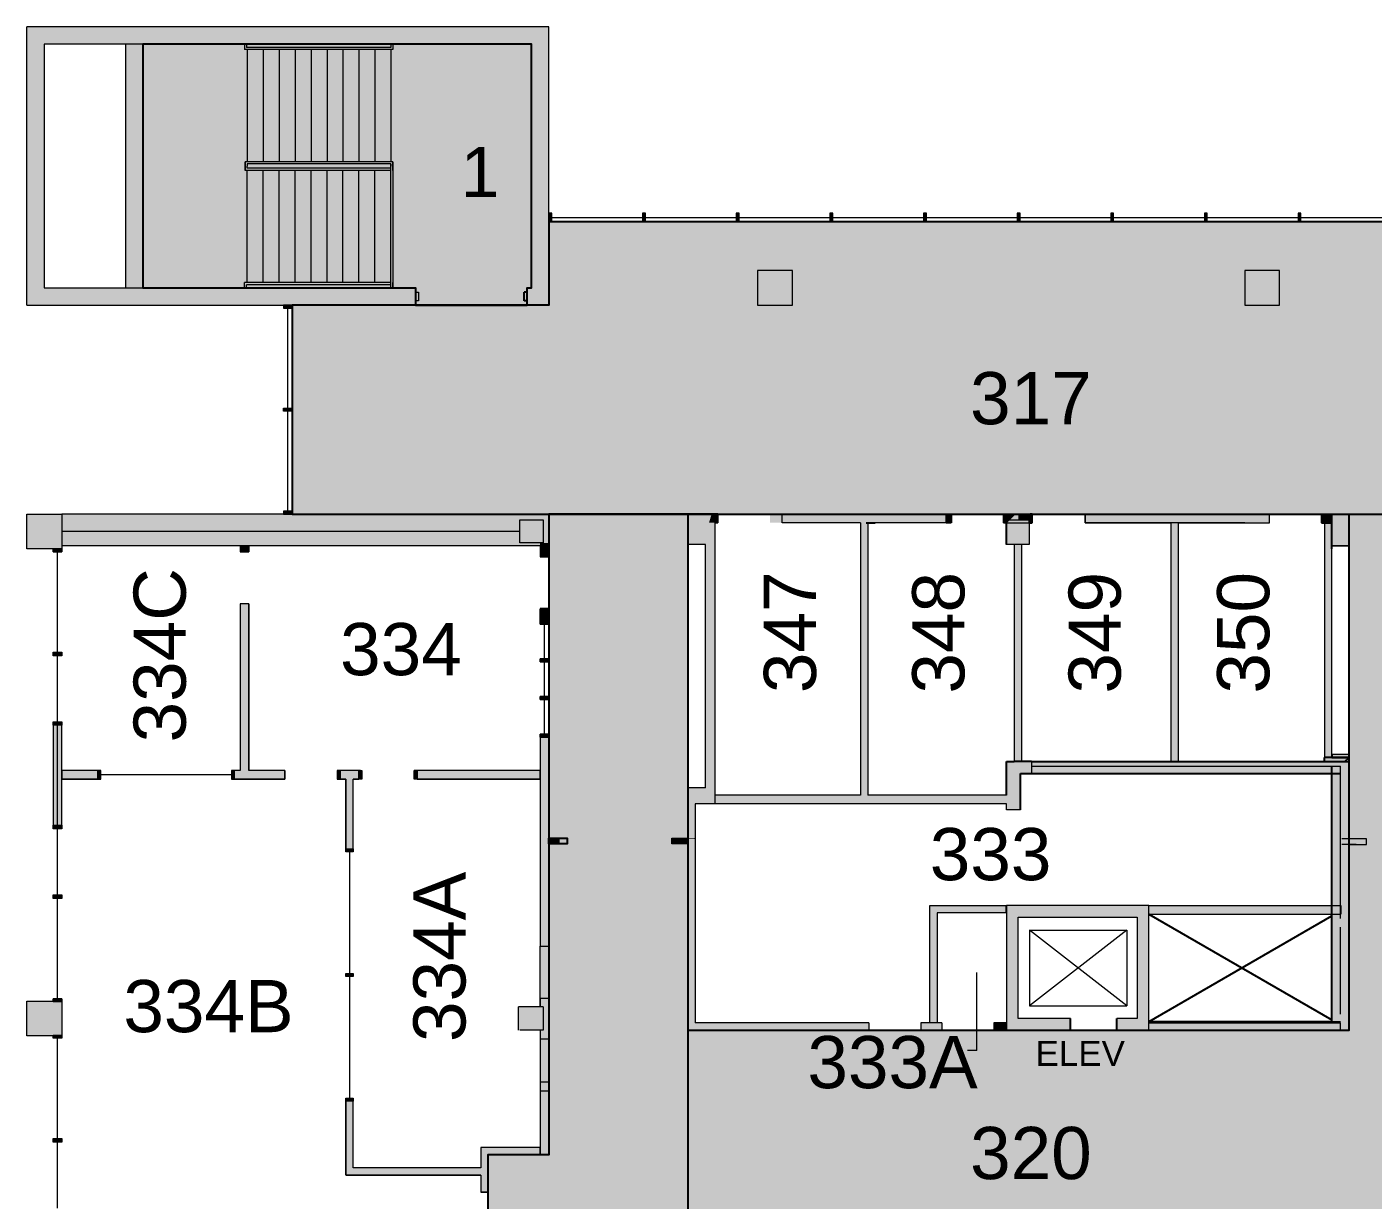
# Model space of a CAD drawing. Extents: x 2 to 4630, y -56 to 2885.
# Drawn here: x 2 to 930, y 2075 to 2885 of the extents above; entities that cross this region are included whole.
import ezdxf

# ---------------------------------------------------------------- set-up
doc = ezdxf.new("R2010")
doc.units = 0
doc.header["$LTSCALE"] = 0.004
doc.header["$MEASUREMENT"] = 0
doc.layers.get('0').update_dxf_attribs({"linetype": 'CONTINUOUS'})
doc.layers.add('CORRIDOR HATCH', color=253, linetype='CONTINUOUS')
doc.layers.add('SOLID', color=7, linetype='CONTINUOUS')
for name, color, linetype, lineweight in [('STAIR', 251, 'CONTINUOUS', 9), ('TEXT', 7, 'CONTINUOUS', 0), ('WALL', 7, 'CONTINUOUS', 0)]:
    doc.layers.add(name, color=color, linetype=linetype, lineweight=lineweight)
doc.styles.add('style1', font='arial.ttf')

# ---------------------------------------------------------------- blocks, each defined once
blk = doc.blocks.new('AZMND')
for p, q in [((0, 0.5), (0, -0.5)), ((1, 0.5), (0, 0.5)), ((1, -0.5), (1, 0.5)), ((0, -0.5), (1, -0.5))]:
    blk.add_line(p, q)

msp = doc.modelspace()

# ---------------------------------------------------------------- hatches: boundary and pattern name
at = {"layer": 'CORRIDOR HATCH'}
h = msp.add_hatch(color=256, dxfattribs=at)
h.dxf.hatch_style = 1
h.paths.add_polyline_path([(3115.78, 700.5), (3115.78, 688.5), (3109.78, 688.5), (3109.78, 520.5), (3373.78, 520.5), (3373.78, 688.5), (3187.78, 688.5), (3187.78, 700.5)])
h.paths.add_polyline_path([(1087.78, 688.5), (1087.78, 520.5), (1357.78, 520.5), (1357.78, 688.5), (1351.78, 688.5), (1351.78, 700.5), (1279.78, 700.5), (1279.78, 688.5)])
h.paths.add_polyline_path([(2029.78, 2872.5), (2029.78, 2704.5), (2221.78, 2704.5), (2221.78, 2692.5), (2293.78, 2692.5), (2293.78, 2704.5), (2307.53, 2704.5), (2307.53, 2872.5)])
h.paths.add_polyline_path([(4459.02, 2532.88), (4459.02, 2527.68), (4451.78, 2527.68), (4451.78, 2479.42), (4459.02, 2479.42), (4459.02, 2289.85), (4614.69, 2289.85), (4614.69, 2532.88)])
h.paths.add_polyline_path([(4347.75, 2543.39), (4347.75, 2529.61), (4338.86, 2529.61), (4338.86, 2525.33), (4338.86, 2207.39), (4347.75, 2207.39), (4347.75, 2193.61), (4338.86, 2193.61), (4338.86, 1973.16), (4307.37, 1973.16), (4307.37, 1797.13), (4338.86, 1797.13), (4338.86, 1535.39), (4347.75, 1535.39), (4347.75, 1521.61), (4338.86, 1521.61), (4338.86, 1439.2), (4299.49, 1439.2), (4299.49, 1392.9), (4338.86, 1392.9), (4338.86, 1388.02), (4299.49, 1388.02), (4299.49, 1307.31), (4338.86, 1307.31), (4338.86, 1199.39), (4347.75, 1199.39), (4347.75, 1185.61), (4338.86, 1185.61), (4338.86, 863.39), (4347.75, 863.39), (4347.75, 849.61), (4442.88, 849.61), (4442.88, 863.39), (4535.08, 863.39), (4535.08, 965.76), (4451.78, 965.76), (4451.78, 1185.61), (4442.88, 1185.61), (4442.88, 1199.39), (4451.78, 1199.39), (4451.78, 1521.61), (4442.88, 1521.61), (4442.88, 1535.39), (4451.78, 1535.39), (4497.96, 1535.39), (4497.96, 1540.67), (4501.89, 1540.67), (4501.89, 1852.34), (4497.96, 1852.34), (4497.96, 1857.61), (4442.88, 1857.61), (4442.88, 1871.39), (4451.78, 1871.39), (4451.78, 2193.61), (4442.88, 2193.61), (4442.88, 2207.39), (4451.78, 2207.39), (4451.78, 2529.61), (4442.88, 2529.61), (4442.88, 2543.39)])
h.paths.add_polyline_path([(3385.78, 701.63), (3669, 701.63), (3669, 702.82), (3682.78, 702.82), (3682.78, 681.16), (3683.56, 683), (3692.06, 682.99), (3765.05, 682.99), (3765.05, 695.76), (3793.98, 695.76), (3793.98, 633.28), (3808.48, 627.79), (3854.06, 613.61), (3899.44, 602.45), (3946.4, 593.86), (3969.6, 591.05), (3993.28, 588.19), (4004.79, 587.5), (4004.79, 594.78), (4012.21, 594.78), (4012.21, 587.05), (4039.92, 585.38), (4087.67, 585.38), (4111.02, 586.79), (4134.81, 588.24), (4181.2, 593.86), (4228.16, 602.45), (4273.54, 613.62), (4296.29, 620.68), (4318.64, 627.63), (4333.61, 633.28), (4333.61, 695.76), (4362.55, 695.76), (4362.55, 683), (4501.89, 683), (4501.89, 844.34), (4498.07, 844.34), (4498.07, 849.61), (4442.88, 849.61), (4347.75, 849.61), (4154.14, 849.61), (4154.14, 883.87), (4093.13, 883.87), (4093.13, 849.61), (3744.14, 849.61), (3744.14, 885.05), (3682.78, 885.05), (3682.78, 864.3), (3682.78, 842.19), (3669, 842.19), (3669, 842.98), (3385.78, 842.98)])
h.paths.add_polyline_path([(3385.78, 2691.38), (3669, 2691.38), (3669, 2690.19), (3682.78, 2690.19), (3682.78, 2711.84), (3683.56, 2710.01), (3692.06, 2710.02), (3765.05, 2710.01), (3765.05, 2697.25), (3793.98, 2697.25), (3793.98, 2759.73), (3808.48, 2765.21), (3854.06, 2779.39), (3899.44, 2790.56), (3946.4, 2799.15), (3969.6, 2801.96), (3993.28, 2804.81), (4004.98, 2805.52), (4004.98, 2798.54), (4011.83, 2798.54), (4011.83, 2805.93), (4039.92, 2807.63), (4087.67, 2807.63), (4111.11, 2806.22), (4134.81, 2804.77), (4181.2, 2799.15), (4228.16, 2790.56), (4273.54, 2779.39), (4296.2, 2772.36), (4318.64, 2765.38), (4333.61, 2759.73), (4333.61, 2697.25), (4362.55, 2697.25), (4362.55, 2710.01), (4501.89, 2710.01), (4501.89, 2549.08), (4501.89, 2548.67), (4498.07, 2548.67), (4498.07, 2543.39), (4442.88, 2543.39), (4347.75, 2543.39), (3872.29, 2543.39), (3872.29, 2504.02), (3769.93, 2504.02), (3769.93, 2543.39), (3765.05, 2543.39), (3765.05, 2504.02), (3682.78, 2504.02), (3682.78, 2550.82), (3669, 2550.82), (3669, 2550.03), (3385.78, 2550.03)])
h.paths.add_polyline_path([(2929.78, 2548.5), (2929.78, 1937.5), (2905.78, 1937.5), (2905.78, 1872.5), (2929.78, 1872.5), (2929.78, 1601.5), (2905.78, 1601.5), (2905.78, 1536.5), (2929.78, 1536.5), (2929.78, 1265.5), (2905.78, 1265.5), (2905.78, 1200.5), (2929.78, 1200.5), (2929.78, 844.5), (3025.78, 844.5), (3025.78, 862.5), (3041.78, 862.5), (3041.78, 904.5), (3025.78, 904.5), (3025.78, 1479.5), (3043.78, 1479.5), (3043.78, 1519.5), (3025.78, 1519.5), (3025.78, 1819.5), (3037.78, 1819.5), (3037.78, 1861.5), (3025.78, 1861.5), (3025.78, 2155.5), (3037.78, 2155.5), (3037.78, 2197.5), (3025.78, 2197.5), (3025.78, 2482.5), (3037.78, 2482.5), (3037.78, 2524.5), (3025.78, 2524.5), (3025.78, 2548.5)])
h.paths.add_polyline_path([(2367.78, 2548.5), (2367.78, 1800.5), (2349.78, 1800.5), (2349.78, 1758.5), (2367.78, 1758.5), (2367.78, 844.5), (2473.78, 844.5), (2473.78, 2548.5)])
h.paths.add_polyline_path([(1009.78, 2548.5), (1009.78, 844.5), (913.78, 844.5), (913.78, 2037.93), (911.35, 2037.93), (897.21, 2054.18), (750.53, 2054.18), (457.78, 2054.18), (457.78, 2192.53), (913.78, 2192.5), (913.78, 2548.5)])
h.paths.add_polyline_path([(361.78, 2548.5), (361.78, 2106.5), (319.78, 2106.5), (319.78, 2040.5), (361.78, 2040.5), (361.78, 1520.53), (342.28, 1520.53), (342.28, 1479.75), (361.78, 1479.75), (361.78, 908.5), (341.78, 908.5), (341.78, 868.5), (361.78, 868.5), (361.78, 844.5), (457.78, 844.5), (457.78, 1064), (457.78, 1233), (457.78, 2054.18), (457.78, 2192.53), (457.78, 2548.5)])
h.paths.add_polyline_path([(184.78, 844.49), (184.78, 700.49), (255.03, 700.5), (361.78, 700.5), (361.78, 634.5), (505.78, 634.5), (505.78, 700.5), (865.78, 700.5), (865.78, 644.5), (1009.78, 644.5), (1009.78, 700.5), (2377.78, 700.5), (2377.78, 634.5), (2521.78, 634.5), (2521.78, 700.5), (2881.78, 700.5), (2881.78, 634.5), (3025.78, 634.5), (3025.78, 700.5), (3385.78, 700.5), (3385.78, 844.5), (3025.78, 844.5), (2929.78, 844.5), (2473.78, 844.5), (2367.78, 844.5), (1009.78, 844.47), (913.78, 844.5), (457.78, 844.5), (361.78, 844.5)])
h.paths.add_polyline_path([(81.78, 2872.5), (81.78, 2704.5), (269.78, 2704.5), (269.78, 2692.5), (346.78, 2692.5), (346.78, 2704.5), (349.78, 2704.5), (349.78, 2872.5)])
h.paths.add_polyline_path([(184.78, 2692.5), (184.78, 2548.5), (361.78, 2548.5), (457.78, 2548.5), (913.78, 2548.5), (1009.78, 2548.5), (1622.56, 2548.5), (1622.56, 2529.5), (1684.78, 2529.5), (1684.78, 2548.5), (1702.81, 2548.5), (1702.81, 2524.5), (1736.78, 2524.5), (1736.78, 2548.5), (2367.78, 2548.5), (2473.78, 2548.5), (2929.78, 2548.5), (3025.78, 2548.5), (3361.78, 2548.5), (3385.78, 2548.5), (3385.78, 2692.5), (3025.78, 2692.5), (3025.78, 2750), (2881.78, 2750), (2881.78, 2692.5), (2521.78, 2692.5), (2521.78, 2750), (2377.78, 2750), (2377.78, 2692.5), (2017.78, 2692.5), (2017.78, 2750), (1885.78, 2750), (1885.78, 2692.5), (1510.53, 2692.5), (1510.53, 2745.25), (1366.53, 2745.25), (1366.53, 2692.5), (1110.53, 2692.5), (1110.53, 2704.5), (1062.53, 2704.5), (1062.53, 2692.5), (1009.78, 2692.5), (1009.78, 2750), (361.78, 2750), (361.78, 2692.5), (346.78, 2692.5), (269.78, 2692.5)])
at = {"layer": 'SOLID'}
for points in [[(81.78, 2872.5), (69.78, 2872.5), (69.78, 2704.5), (81.78, 2704.5)], [(476.28, 2542.5), (478.28, 2542.5), (478.28, 2548.5), (457.78, 2548.5), (457.78, 2527.5), (469.78, 2527.5), (469.78, 2359.5), (457.78, 2359.5), (457.78, 2325), (462.78, 2325), (462.78, 2348.5), (476.28, 2348.5), (476.28, 2354.5)], [(639.28, 2548.5), (635.86, 2548.5), (635.86, 2542.5), (639.28, 2542.5)], [(695.2, 2548.5), (693.78, 2548.5), (685.56, 2548.5), (685.56, 2544.53), (693.2, 2544.5), (693.2, 2542.5), (695.2, 2542.5)], [(913.78, 2548.5), (901.78, 2548.5), (901.78, 2526.5), (913.78, 2526.5)], [(355.78, 2526.5), (355.78, 2528.53), (341.86, 2528.53), (341.86, 2536.5), (335.86, 2536.5), (25.78, 2536.5), (25.78, 2526.5)], [(581.78, 2542.5), (580.78, 2542.5), (576.78, 2542.5), (576.78, 2354.5), (476.28, 2354.5), (476.28, 2348.5), (677.56, 2348.5), (677.56, 2344.5), (687.06, 2344.5), (687.06, 2369.5), (694.78, 2369.5), (694.78, 2377.73), (682.78, 2377.73), (677.56, 2377.73), (677.56, 2354.5), (581.78, 2354.5)], [(148.78, 2526.5), (148.78, 2522.5), (154.78, 2522.5), (154.78, 2526.5)], [(148.78, 2486.5), (148.78, 2371.5), (144.78, 2371.5), (144.78, 2365.5), (179.78, 2365.5), (179.78, 2371.5), (154.78, 2371.5), (154.78, 2486.5)], [(355.78, 2483), (355.78, 2474.53), (361.78, 2474.53), (361.78, 2483)], [(355.78, 2474.53), (361.78, 2474.53), (361.78, 2472.53), (355.78, 2472.53)], [(355.78, 2448.53), (361.78, 2448.53), (361.78, 2446.53), (355.78, 2446.53)], [(355.78, 2422.53), (361.78, 2422.53), (361.78, 2420.53), (355.78, 2420.53)], [(19.78, 2402.75), (19.78, 2333.75), (25.78, 2333.75), (25.78, 2402.75)], [(355.78, 2396.53), (361.78, 2396.53), (361.78, 2394.53), (355.78, 2394.53)], [(896.65, 2380.5), (896.65, 2377.73), (910.75, 2377.73), (913.78, 2380.5)], [(913.78, 2382.5), (901.78, 2382.5), (901.78, 2380.5), (913.78, 2380.5)], [(25.78, 2371.5), (25.78, 2365.5), (50.78, 2365.5), (50.78, 2371.5)], [(50.78, 2371.5), (50.78, 2365.5), (52.78, 2365.5), (52.78, 2371.5)], [(142.78, 2371.5), (142.78, 2365.5), (144.78, 2365.5), (144.78, 2371.5)], [(215.78, 2371.5), (215.78, 2365.5), (217.78, 2365.5), (217.78, 2371.5)], [(217.78, 2365.5), (221.78, 2365.5), (221.78, 2317.5), (226.78, 2317.5), (226.78, 2365.5), (230.78, 2365.5), (230.78, 2371.5), (217.78, 2371.5)], [(232.78, 2371.5), (232.78, 2365.5), (230.78, 2365.5), (230.78, 2371.5)], [(271, 2371.5), (271, 2365.5), (269, 2365.5), (269, 2371.5)], [(271, 2371.5), (271, 2365.5), (355.78, 2365.5), (355.78, 2371.5)], [(368.61, 2325), (361.78, 2325), (361.78, 2321), (368.61, 2321)], [(361.78, 2325), (373.78, 2325), (374.53, 2325), (374.53, 2321), (361.78, 2321)], [(457.78, 2321), (446.53, 2321), (446.53, 2325), (457.78, 2325)], [(457.78, 2325), (452.28, 2325), (452.28, 2321), (457.78, 2321)], [(462.78, 2325), (457.78, 2325), (457.78, 2324.5), (462.78, 2324.5)], [(462.78, 2320.53), (462.78, 2324.5), (457.78, 2324.5), (457.78, 2192.53), (527.96, 2192.53), (582.47, 2192.53), (582.47, 2197.53), (527.96, 2197.53), (462.78, 2197.53)], [(221.78, 2317.5), (226.78, 2317.5), (226.78, 2315.5), (221.78, 2315.5)], [(677.56, 2278.5), (624.56, 2278.5), (624.56, 2197.53), (627.78, 2197.53), (629.56, 2197.53), (629.56, 2273.5), (677.56, 2273.5)], [(907.78, 2272.5), (907.78, 2278.5), (775.56, 2278.5), (775.56, 2272.5)], [(361.78, 2250.5), (355.78, 2250.5), (355.78, 2214.5), (361.78, 2214.5)], [(221.75, 2231.5), (226.75, 2231.5), (226.75, 2229.5), (221.75, 2229.5)], [(632.8, 2197.53), (618.47, 2197.53), (618.47, 2192.53), (632.8, 2192.53)], [(677.56, 2197.53), (668.8, 2197.53), (668.8, 2192.53), (677.56, 2192.53)], [(361.78, 2186.53), (355.78, 2186.53), (355.78, 2156.5), (361.78, 2156.5)], [(355.78, 2156.5), (355.78, 2106.5), (361.78, 2106.5), (361.78, 2156.5)], [(221.78, 2145.5), (226.78, 2145.5), (226.78, 2143.5), (221.78, 2143.5)], [(226.78, 2143.5), (221.78, 2143.5), (221.78, 2092.48), (314.78, 2092.48), (314.78, 2080.73), (319.78, 2080.73), (319.78, 2106.5), (355.78, 2106.5), (355.78, 2111.5), (314.78, 2111.5), (314.78, 2097.48), (226.78, 2097.48)]]:
    msp.add_hatch(color=256, dxfattribs=at).paths.add_polyline_path(points)
h = msp.add_hatch(color=256, dxfattribs=at)
h.paths.add_polyline_path([(529.78, 2692.5), (529.78, 2716.5), (505.78, 2716.5), (505.78, 2692.5)])
h.paths.add_polyline_path([(865.78, 2692.5), (865.78, 2716.5), (841.78, 2716.5), (841.78, 2692.5)])
h = msp.add_hatch(color=256, dxfattribs=at)
h.paths.add_polyline_path([(271.78, 2701.46), (269.78, 2701.46), (269.78, 2695.46), (271.78, 2695.46)])
h.paths.add_polyline_path([(346.78, 2701.5), (344.78, 2701.5), (344.78, 2695.5), (346.78, 2695.5)])
h = msp.add_hatch(color=256, dxfattribs=at)
h.paths.add_polyline_path([(925.78, 2324.5), (913.78, 2324.5), (913.78, 2320.5), (925.78, 2320.5)])
h.paths.add_polyline_path([(1009.78, 2324.5), (997.78, 2324.5), (997.78, 2320.5), (1009.78, 2320.5)])
h = msp.add_hatch(color=256, dxfattribs=at)
h.paths.add_polyline_path([(775.56, 2200.5), (753.53, 2200.5), (753.53, 2192.5), (775.56, 2192.5)])
h.paths.add_polyline_path([(775.56, 2278.5), (685.56, 2278.5), (685.56, 2270.5), (767.56, 2270.5), (767.56, 2200.5), (775.56, 2200.5)])
h.paths.add_polyline_path([(721.53, 2200.5), (685.56, 2200.5), (685.56, 2192.5), (721.53, 2192.5)])
h.paths.add_polyline_path([(685.56, 2200.5), (677.56, 2200.5), (677.56, 2192.5), (685.56, 2192.5)])
h.paths.add_polyline_path([(685.56, 2270.5), (685.56, 2278.5), (677.56, 2278.5), (677.56, 2200.5), (685.56, 2200.5)])

# ---------------------------------------------------------------- linework, layer by layer
at = {"layer": 'CORRIDOR HATCH'}
for points in [[(81.78, 2872.5), (81.78, 2704.5), (269.78, 2704.5), (269.78, 2692.5), (346.78, 2692.5), (346.78, 2704.5), (349.78, 2704.5), (349.78, 2872.5)], [(361.78, 2548.5), (361.78, 2106.5), (319.78, 2106.5), (319.78, 2040.5), (361.78, 2040.5), (361.78, 1520.53), (342.28, 1520.53), (342.28, 1479.75), (361.78, 1479.75), (361.78, 908.5), (341.78, 908.5), (341.78, 868.5), (361.78, 868.5), (361.78, 844.5), (457.78, 844.5), (457.78, 1064), (457.78, 1233), (457.78, 2054.18), (457.78, 2192.53), (457.78, 2548.5)], [(1009.78, 2548.5), (1009.78, 844.5), (913.78, 844.5), (913.78, 2037.93), (911.35, 2037.93), (897.21, 2054.18), (750.53, 2054.18), (457.78, 2054.18), (457.78, 2192.53), (913.78, 2192.5), (913.78, 2548.5)]]:
    msp.add_lwpolyline(points, close=True, dxfattribs=at)
msp.add_lwpolyline([(1009.78, 2750), (361.78, 2750), (361.78, 2692.5), (346.78, 2692.5), (269.78, 2692.5), (184.78, 2692.5), (184.78, 2548.5), (361.78, 2548.5), (457.78, 2548.5), (913.78, 2548.5), (1009.78, 2548.5)], dxfattribs=at)
at = {"layer": 'SOLID'}
for p, q in [((344.78, 2695.5), (344.78, 2701.5)), ((346.78, 2701.5), (344.78, 2701.5)), ((346.78, 2695.5), (344.78, 2695.5)), ((478.28, 2548.5), (457.78, 2548.5)), ((478.28, 2542.5), (478.28, 2548.5)), ((514.28, 2548.5), (639.28, 2548.5)), ((639.28, 2548.5), (639.28, 2542.5)), ((695.2, 2548.5), (693.78, 2548.5)), ((695.2, 2542.5), (695.2, 2548.5)), ((901.78, 2524.5), (901.78, 2548.5)), ((580.78, 2542.5), (586.78, 2542.5)), ((639.28, 2542.5), (635.86, 2542.5)), ((677.28, 2542.5), (677.28, 2527.53)), ((693.2, 2542.5), (695.2, 2542.5)), ((894.78, 2542.5), (901.78, 2542.5)), ((677.56, 2354.5), (677.56, 2377.73)), ((677.56, 2377.73), (682.78, 2377.73)), ((694.78, 2377.73), (682.78, 2377.73)), ((694.78, 2377.73), (913.78, 2377.73)), ((895.78, 2377.73), (910.75, 2377.73)), ((896.65, 2380.5), (896.65, 2377.73)), ((913.78, 2380.5), (896.65, 2380.5)), ((901.78, 2382.5), (901.78, 2380.5)), ((901.78, 2380.5), (913.78, 2380.5)), ((910.75, 2377.73), (913.78, 2380.5)), ((913.78, 2380.5), (913.78, 2382.5)), ((687.06, 2344.5), (687.06, 2369.5)), ((687.06, 2369.5), (696.78, 2369.5)), ((696.56, 2369.5), (907.78, 2369.5)), ((901.78, 2198.5), (901.78, 2374.5)), ((677.56, 2273.5), (677.56, 2278.5)), ((907.78, 2278.5), (907.78, 2272.5)), ((775.56, 2272.5), (901.78, 2199.63)), ((775.78, 2198.5), (901.78, 2271.25)), ((677.56, 2192.5), (677.56, 2197.53)), ((721.53, 2192.5), (721.53, 2200.5)), ((753.53, 2192.5), (753.53, 2200.5))]:
    msp.add_line(p, q, dxfattribs=at)
for points in [[(355.78, 2483), (355.78, 2474.53), (361.78, 2474.53), (361.78, 2483), (355.78, 2483)], [(361.78, 2325), (373.78, 2325), (374.53, 2325), (374.53, 2321), (361.78, 2321), (361.78, 2325)]]:
    msp.add_lwpolyline(points, dxfattribs=at)
for points in [[(349.78, 2872.5), (361.78, 2884.5), (13.78, 2872.5), (1.78, 2884.5)], [(13.78, 2872.5), (1.78, 2884.5), (13.78, 2704.5), (1.78, 2692.5)], [(349.78, 2704.5), (361.78, 2692.5), (349.78, 2872.5), (361.78, 2884.5)], [(361.78, 2750), (361.78, 2756), (363.78, 2750), (363.78, 2756)], [(426.38, 2750), (426.38, 2756), (428.38, 2750), (428.38, 2756)], [(490.98, 2750), (490.98, 2756), (492.98, 2750), (492.98, 2756)], [(555.58, 2750), (555.58, 2756), (557.58, 2750), (557.58, 2756)], [(620.18, 2750), (620.18, 2756), (622.18, 2750), (622.18, 2756)], [(684.78, 2750), (684.78, 2756), (686.78, 2750), (686.78, 2756)], [(749.38, 2750), (749.38, 2756), (751.38, 2750), (751.38, 2756)], [(813.98, 2750), (813.98, 2756), (815.98, 2750), (815.98, 2756)], [(878.58, 2750), (878.58, 2756), (880.58, 2750), (880.58, 2756)], [(13.78, 2704.5), (1.78, 2692.5), (269.78, 2704.5), (269.78, 2692.5)], [(346.78, 2704.5), (346.78, 2692.5), (349.78, 2704.5), (361.78, 2692.5)], [(178.78, 2690.5), (178.78, 2692.5), (184.78, 2690.5), (184.78, 2692.5)], [(178.78, 2619.5), (178.78, 2621.5), (184.78, 2619.5), (184.78, 2621.5)], [(1.78, 2548.5), (25.78, 2548.5), (1.78, 2524.5), (25.78, 2524.5)], [(25.78, 2548.5), (25.78, 2536.5), (335.85, 2548.5), (335.86, 2536.5)], [(178.78, 2550.5), (184.78, 2550.5), (178.78, 2548.5), (184.78, 2548.5)], [(335.86, 2548.5), (341.86, 2548.5), (335.86, 2536.5), (341.86, 2536.5)], [(341.86, 2528.53), (341.86, 2548.5), (361.78, 2528.53), (361.78, 2548.5)], [(478.28, 2548.5), (474.08, 2548.5), (478.28, 2542.5), (472.28, 2542.5)], [(514.28, 2548.5), (635.86, 2548.5), (514.28, 2542.5), (635.86, 2542.5)], [(675.28, 2548.5), (675.28, 2542.5), (683.86, 2548.5), (677.86, 2542.5)], [(677.28, 2548.5), (693.2, 2548.5), (677.28, 2527.53), (693.2, 2527.53)], [(731.78, 2548.5), (731.78, 2542.5), (858.78, 2548.5), (858.78, 2542.5)], [(894.78, 2548.5), (894.78, 2542.5), (901.78, 2548.5), (895.78, 2542.5)], [(895.78, 2542.5), (901.78, 2542.5), (895.78, 2542.5), (901.78, 2548.5)], [(790.78, 2542.5), (795.78, 2542.5), (790.78, 2377.73), (795.78, 2377.73)], [(896.65, 2377.73), (901.78, 2377.73), (896.78, 2542.5), (901.78, 2542.5)], [(355.78, 2519), (361.78, 2519), (355.78, 2528.5), (361.78, 2528.53)], [(682.78, 2377.73), (687.78, 2377.73), (682.78, 2528.53), (687.78, 2528.53)], [(19.78, 2524.5), (25.78, 2524.5), (19.78, 2522.5), (25.78, 2522.5)], [(19.78, 2453.25), (25.78, 2453.25), (19.78, 2450.75), (25.78, 2450.75)], [(19.78, 2405.25), (25.78, 2405.25), (19.78, 2402.75), (25.78, 2402.75)], [(355.78, 2250.5), (361.78, 2250.5), (355.78, 2394.53), (361.78, 2394.53)], [(907.78, 2369.5), (913.78, 2377.73), (694.78, 2369.5), (694.78, 2377.73)], [(901.78, 2192.5), (913.78, 2192.5), (901.78, 2369.5), (913.78, 2380.5)], [(907.78, 2380.5), (913.78, 2380.5), (907.78, 2380.5), (913.78, 2380.5)], [(19.78, 2333.75), (25.78, 2333.75), (19.78, 2331.25), (25.78, 2331.25)], [(19.78, 2285.75), (25.78, 2285.75), (19.78, 2283.25), (25.78, 2283.25)], [(1.78, 2212.5), (25.78, 2212.5), (1.78, 2188.5), (25.78, 2188.5)], [(19.78, 2214), (25.78, 2214), (19.78, 2212.5), (25.78, 2212.5)], [(355.78, 2214.5), (361.78, 2214.5), (355.78, 2186.53), (361.78, 2186.53)], [(340.78, 2208.5), (357.78, 2208.5), (340.78, 2192.53), (357.78, 2192.53)], [(775.56, 2198.5), (775.56, 2192.5), (907.78, 2198.5), (907.78, 2192.5)], [(19.78, 2189), (25.78, 2189), (19.78, 2187), (25.78, 2187)], [(19.78, 2117.75), (25.78, 2117.75), (19.78, 2115.25), (25.78, 2115.25)]]:
    msp.add_solid(points, dxfattribs=at)
at = {"layer": 'STAIR'}
for p, q in [((151.78, 2871.88), (151.78, 2868.88)), ((153.28, 2871.88), (153.28, 2870.38)), ((252.78, 2870.38), (153.28, 2870.38)), ((252.78, 2871.88), (252.78, 2870.38)), ((254.28, 2871.88), (254.28, 2868.88)), ((254.28, 2868.88), (151.78, 2868.88)), ((153.78, 2868.88), (153.78, 2791.5)), ((164.78, 2868.88), (164.78, 2791.5)), ((175.78, 2868.88), (175.78, 2791.5)), ((186.78, 2868.88), (186.78, 2791.5)), ((197.78, 2868.88), (197.78, 2791.5)), ((208.78, 2868.88), (208.78, 2791.5)), ((219.78, 2868.88), (219.78, 2791.5)), ((230.78, 2868.88), (230.78, 2791.5)), ((241.78, 2868.88), (241.78, 2791.5)), ((252.78, 2868.88), (252.78, 2791.5)), ((152.28, 2785.5), (152.28, 2791.5)), ((152.28, 2791.5), (152.28, 2785.5)), ((254.28, 2791.5), (152.28, 2791.5)), ((252.78, 2790), (153.78, 2790)), ((153.78, 2790), (153.78, 2788.5)), ((153.78, 2787), (153.78, 2788.5)), ((252.78, 2787), (153.78, 2787)), ((252.78, 2704.5), (252.78, 2790)), ((252.78, 2790), (252.78, 2788.5)), ((252.78, 2787), (252.78, 2788.5)), ((254.28, 2785.5), (254.28, 2791.5)), ((254.28, 2791.5), (254.28, 2704.5)), ((252.78, 2785.5), (152.28, 2785.5)), ((153.78, 2708.13), (153.78, 2785.5)), ((164.78, 2708.13), (164.78, 2785.5)), ((175.78, 2708.13), (175.78, 2785.5)), ((186.78, 2708.13), (186.78, 2785.5)), ((197.78, 2708.13), (197.78, 2785.5)), ((208.78, 2708.13), (208.78, 2785.5)), ((219.78, 2708.13), (219.78, 2785.5)), ((230.78, 2708.13), (230.78, 2785.5)), ((241.78, 2708.13), (241.78, 2785.5)), ((252.78, 2708.13), (151.78, 2708.13)), ((151.78, 2705.13), (151.78, 2708.13)), ((252.78, 2706.63), (153.28, 2706.63)), ((153.28, 2705.13), (153.28, 2706.63)), ((254.28, 2705.13), (254.28, 2708.13))]:
    msp.add_line(p, q, dxfattribs=at)
at = {"layer": 'TEXT'}
for q in [(656.97, 2232.25), (650.51, 2178.31)]:
    msp.add_line((656.97, 2178.31), q, dxfattribs=at)
at = {"layer": 'WALL'}
for p, q in [((361.78, 2884.5), (1.78, 2884.5)), ((1.78, 2692.5), (1.78, 2884.5)), ((361.78, 2692.5), (361.78, 2884.5)), ((13.78, 2872.5), (13.78, 2704.5)), ((121.78, 2872.5), (13.78, 2872.5)), ((69.78, 2872.5), (69.78, 2704.5)), ((81.78, 2872.5), (81.78, 2704.5)), ((349.78, 2872.5), (121.78, 2872.5)), ((349.78, 2704.5), (349.78, 2872.5)), ((363.78, 2753), (426.38, 2753)), ((428.38, 2753), (490.98, 2753)), ((492.98, 2753), (555.58, 2753)), ((557.58, 2753), (620.18, 2753)), ((622.18, 2753), (684.78, 2753)), ((686.78, 2753), (749.38, 2753)), ((751.38, 2753), (813.98, 2753)), ((815.98, 2753), (878.58, 2753)), ((880.58, 2753), (943.18, 2753)), ((13.78, 2704.5), (121.78, 2704.5)), ((121.78, 2704.5), (269.78, 2704.5)), ((269.78, 2704.5), (269.78, 2692.5)), ((346.78, 2704.5), (346.78, 2692.5)), ((346.78, 2704.5), (349.78, 2704.5)), ((1.78, 2692.5), (269.78, 2692.5)), ((181.78, 2621.5), (181.78, 2690.5)), ((346.78, 2692.5), (361.78, 2692.5)), ((181.78, 2550.5), (181.78, 2619.5)), ((181.78, 2550.5), (181.78, 2619.5)), ((1.78, 2524.5), (1.78, 2548.5)), ((1.78, 2548.5), (25.78, 2548.5)), ((335.85, 2548.5), (25.78, 2548.5)), ((25.78, 2548.5), (25.78, 2524.5)), ((361.78, 2548.5), (335.86, 2548.5)), ((361.78, 2548.5), (361.78, 2519)), ((457.78, 2527.5), (457.78, 2548.5)), ((476.78, 2548.5), (457.78, 2548.5)), ((478.28, 2548.5), (476.78, 2548.5)), ((478.28, 2542.5), (478.28, 2548.5)), ((522.62, 2542.5), (522.62, 2548.5)), ((635.86, 2548.5), (522.62, 2548.5)), ((635.86, 2542.5), (635.86, 2548.5)), ((675.28, 2542.5), (675.28, 2548.5)), ((683.86, 2548.5), (675.28, 2548.5)), ((675.28, 2548.5), (677.86, 2548.5)), ((693.92, 2548.5), (677.86, 2548.5)), ((677.86, 2544.55), (677.86, 2548.5)), ((678.78, 2548.5), (692.78, 2548.5)), ((731.78, 2542.5), (731.78, 2548.5)), ((841.78, 2548.5), (731.78, 2548.5)), ((731.78, 2548.5), (731.78, 2542.5)), ((858.78, 2548.5), (795.28, 2548.5)), ((858.78, 2542.5), (858.78, 2548.5)), ((894.78, 2542.5), (894.78, 2548.5)), ((894.78, 2548.5), (913.78, 2548.5)), ((894.78, 2548.5), (894.78, 2542.5)), ((913.78, 2548.5), (894.78, 2548.5)), ((913.78, 2524.5), (913.78, 2548.5)), ((913.78, 2526.5), (913.78, 2548.5)), ((335.86, 2536.5), (25.78, 2536.5)), ((341.86, 2536.5), (335.86, 2536.5)), ((476.28, 2542.5), (478.28, 2542.5)), ((476.28, 2542.5), (476.28, 2354.5)), ((576.78, 2542.5), (522.62, 2542.5)), ((576.78, 2542.5), (576.78, 2354.5)), ((581.78, 2542.5), (581.78, 2354.5)), ((635.86, 2542.5), (581.78, 2542.5)), ((675.28, 2542.5), (677.28, 2542.5)), ((790.78, 2542.5), (731.78, 2542.5)), ((731.78, 2542.5), (790.78, 2542.5)), ((841.78, 2542.5), (790.78, 2542.5)), ((790.78, 2542.5), (790.78, 2377.73)), ((795.78, 2542.5), (795.78, 2377.73)), ((795.78, 2542.5), (858.78, 2542.5)), ((894.78, 2542.5), (896.78, 2542.5)), ((896.78, 2542.5), (896.78, 2377.73)), ((355.78, 2526.5), (25.78, 2526.5)), ((148.78, 2526.5), (148.78, 2522.5)), ((154.78, 2526.5), (154.78, 2522.5)), ((355.78, 2526.5), (355.78, 2519)), ((469.78, 2527.5), (457.78, 2527.5)), ((457.78, 2527.5), (457.78, 2359.5)), ((469.78, 2359.5), (469.78, 2527.5)), ((682.78, 2527.53), (682.78, 2377.73)), ((682.78, 2527.53), (682.78, 2377.73)), ((687.78, 2527.53), (687.78, 2380.5)), ((687.78, 2527.53), (687.78, 2377.73)), ((913.78, 2526.5), (901.78, 2526.5)), ((901.78, 2382.5), (901.78, 2526.5)), ((901.78, 2526.5), (913.78, 2526.5)), ((25.78, 2524.5), (1.78, 2524.5)), ((22.78, 2453.25), (22.78, 2522.5)), ((154.78, 2522.5), (148.78, 2522.5)), ((355.78, 2519), (361.78, 2519)), ((913.78, 2524.5), (913.78, 2380.5)), ((148.78, 2486.5), (148.78, 2371.5)), ((154.78, 2486.5), (148.78, 2486.5)), ((154.78, 2486.5), (154.78, 2371.5)), ((355.78, 2483), (355.78, 2472.53)), ((355.78, 2483), (361.78, 2483)), ((361.78, 2483), (361.78, 2472.53)), ((361.78, 2483), (361.78, 2474.53)), ((358.78, 2448.53), (358.78, 2472.53)), ((22.78, 2405.25), (22.78, 2450.75)), ((358.78, 2422.53), (358.78, 2446.53)), ((358.78, 2396.53), (358.78, 2420.53)), ((22.78, 2333.75), (22.78, 2402.75)), ((355.78, 2396.53), (355.78, 2250.5)), ((361.78, 2396.53), (361.78, 2250.5)), ((896.78, 2377.73), (677.56, 2377.73)), ((677.56, 2377.73), (677.56, 2354.5)), ((694.78, 2377.73), (694.78, 2369.5)), ((896.65, 2380.5), (913.78, 2380.5)), ((913.78, 2382.5), (901.78, 2382.5)), ((913.78, 2382.5), (901.78, 2382.5)), ((907.78, 2380.5), (913.78, 2380.5)), ((907.78, 2380.5), (907.78, 2380.5)), ((913.78, 2380.5), (913.78, 2192.5)), ((913.78, 2380.5), (913.78, 2380.5)), ((52.78, 2371.5), (25.78, 2371.5)), ((142.78, 2368.5), (52.85, 2368.5)), ((144.78, 2371.5), (144.78, 2365.5)), ((148.78, 2371.5), (144.78, 2371.5)), ((179.78, 2371.5), (154.78, 2371.5)), ((179.78, 2371.5), (179.78, 2365.5)), ((231.85, 2371.5), (215.78, 2371.5)), ((355.78, 2371.5), (269, 2371.5)), ((269, 2365.5), (269, 2371.5)), ((901.78, 2369.5), (687.06, 2369.5)), ((687.06, 2369.5), (687.06, 2344.5)), ((694.86, 2374.5), (907.86, 2374.5)), ((901.78, 2278.5), (901.78, 2369.5)), ((907.78, 2269.5), (907.78, 2374.5)), ((52.78, 2365.5), (25.78, 2365.5)), ((179.78, 2365.5), (144.78, 2365.5)), ((221.78, 2365.5), (215.78, 2365.5)), ((221.78, 2317.5), (221.78, 2365.5)), ((231.85, 2365.5), (226.78, 2365.5)), ((226.78, 2317.5), (226.78, 2365.5)), ((355.78, 2365.5), (269, 2365.5)), ((457.78, 2359.5), (457.78, 2324.5)), ((469.78, 2359.5), (457.78, 2359.5)), ((361.78, 2250.5), (361.78, 2351)), ((576.78, 2354.5), (476.28, 2354.5)), ((476.28, 2354.5), (476.28, 2348.5)), ((677.56, 2354.5), (581.78, 2354.5)), ((462.78, 2348.5), (462.78, 2320.53)), ((675.78, 2348.5), (462.78, 2348.5)), ((677.56, 2348.5), (462.78, 2348.5)), ((677.56, 2348.5), (464.56, 2348.5)), ((677.56, 2344.5), (677.56, 2348.5)), ((677.56, 2344.5), (677.56, 2348.5)), ((687.06, 2344.5), (677.56, 2344.5)), ((687.06, 2344.5), (677.56, 2344.5)), ((22.78, 2285.75), (22.78, 2331.25)), ((368.61, 2325), (361.78, 2325)), ((368.61, 2325), (368.61, 2321)), ((452.28, 2325), (457.78, 2325)), ((457.78, 2325), (457.78, 2324.5)), ((457.78, 2324.5), (457.78, 2192.53)), ((462.78, 2324.5), (462.78, 2325)), ((918.74, 2324.5), (908.82, 2324.5)), ((224.2, 2315.5), (224.25, 2231.5)), ((368.61, 2321), (361.78, 2321)), ((457.78, 2321), (452.28, 2321)), ((462.78, 2320.53), (462.78, 2197.53)), ((918.74, 2320.5), (908.82, 2320.5)), ((22.78, 2214), (22.78, 2283.25)), ((624.56, 2197.53), (624.56, 2278.5)), ((624.56, 2278.5), (677.56, 2278.5)), ((775.56, 2278.5), (677.56, 2278.5)), ((775.56, 2278.5), (907.78, 2278.5)), ((775.56, 2192.5), (775.56, 2278.5)), ((677.56, 2273.5), (629.56, 2273.5)), ((629.56, 2273.5), (629.56, 2197.53)), ((677.56, 2273.5), (677.56, 2197.53)), ((685.56, 2270.5), (767.56, 2270.5)), ((685.56, 2200.5), (685.56, 2270.5)), ((685.56, 2200.5), (685.56, 2270.5)), ((685.56, 2270.5), (767.56, 2270.5)), ((767.56, 2270.5), (767.56, 2200.5)), ((767.56, 2270.5), (767.56, 2200.5)), ((775.56, 2272.5), (907.78, 2272.5)), ((693.43, 2261.33), (693.43, 2209.33)), ((760.43, 2261.33), (693.43, 2209.33)), ((760.43, 2209.33), (693.43, 2261.33)), ((693.43, 2261.33), (760.43, 2261.33)), ((760.43, 2261.33), (760.43, 2209.33)), ((907.78, 2203.5), (907.78, 2263.5)), ((355.78, 2250.5), (361.78, 2250.5)), ((355.78, 2214.5), (355.78, 2250.5)), ((361.78, 2214.5), (361.78, 2250.5)), ((224.25, 2229.5), (224.29, 2145.5)), ((1.78, 2212.5), (25.78, 2212.5)), ((1.78, 2188.5), (1.78, 2212.5)), ((25.78, 2212.5), (25.78, 2188.5)), ((355.78, 2214.5), (361.78, 2214.5)), ((355.78, 2208.5), (355.78, 2214.5)), ((355.78, 2214.5), (355.78, 2208.5)), ((361.78, 2186.53), (361.78, 2214.5)), ((357.78, 2208.5), (340.78, 2208.5)), ((340.78, 2192.53), (340.78, 2208.5)), ((357.78, 2208.5), (357.78, 2192.53)), ((693.43, 2209.33), (760.43, 2209.33)), ((357.78, 2192.53), (341.86, 2192.53)), ((355.78, 2192.53), (355.78, 2186.53)), ((527.96, 2192.53), (457.78, 2192.53)), ((527.96, 2197.53), (462.78, 2197.53)), ((582.47, 2197.53), (527.96, 2197.53)), ((582.47, 2192.53), (527.96, 2192.53)), ((582.47, 2197.53), (582.47, 2192.53)), ((632.8, 2197.53), (618.47, 2197.53)), ((618.47, 2197.53), (618.47, 2192.53)), ((632.8, 2192.53), (618.47, 2192.53)), ((627.78, 2197.53), (622.78, 2197.53)), ((632.8, 2197.53), (632.8, 2192.53)), ((677.56, 2197.53), (668.8, 2197.53)), ((668.8, 2197.53), (668.8, 2192.53)), ((677.56, 2192.53), (668.8, 2192.53)), ((677.56, 2192.53), (677.56, 2192.5)), ((677.56, 2192.5), (721.53, 2192.5)), ((721.53, 2200.5), (685.56, 2200.5)), ((721.53, 2200.5), (685.56, 2200.5)), ((721.53, 2192.5), (721.53, 2200.5)), ((767.56, 2200.5), (753.53, 2200.5)), ((767.56, 2200.5), (753.53, 2200.5)), ((753.53, 2200.5), (753.53, 2192.5)), ((753.53, 2192.5), (775.56, 2192.5)), ((775.56, 2197.5), (907.78, 2197.5)), ((775.56, 2192.5), (913.78, 2192.5)), ((775.78, 2198.5), (907.78, 2198.5)), ((907.78, 2192.5), (907.78, 2197.5)), ((907.78, 2192.5), (913.78, 2192.5)), ((25.78, 2188.5), (1.78, 2188.5)), ((22.78, 2117.75), (22.78, 2187)), ((355.78, 2186.53), (361.78, 2186.53)), ((355.78, 2186.53), (355.78, 2156.5)), ((361.78, 2186.53), (361.78, 2156.5)), ((361.78, 2156.5), (355.78, 2156.5)), ((355.78, 2150.53), (361.78, 2150.53)), ((221.78, 2092.73), (221.78, 2143.5)), ((226.78, 2097.73), (226.78, 2143.5)), ((22.78, 2069.75), (22.78, 2115.25)), ((314.78, 2111.5), (314.78, 2097.48)), ((355.78, 2111.5), (314.78, 2111.5)), ((319.78, 2106.5), (319.78, 2080.73)), ((361.78, 2106.5), (319.78, 2106.5)), ((314.78, 2092.48), (221.78, 2092.48)), ((314.78, 2097.48), (226.78, 2097.48)), ((314.78, 2092.48), (314.78, 2080.73)), ((319.78, 2080.73), (314.78, 2080.73))]:
    msp.add_line(p, q, dxfattribs=at)
for points in [[(505.78, 2692.5), (529.78, 2692.5), (529.78, 2716.5), (505.78, 2716.5)], [(841.78, 2692.5), (865.78, 2692.5), (865.78, 2716.5), (841.78, 2716.5)], [(269.78, 2701.46), (271.78, 2701.46), (271.78, 2695.46), (269.78, 2695.46)], [(344.78, 2701.5), (346.78, 2701.5), (346.78, 2695.5), (344.78, 2695.5)], [(357.78, 2544.5), (357.78, 2528.53), (341.86, 2528.53), (341.86, 2544.55)], [(693.2, 2544.5), (693.2, 2527.53), (677.28, 2527.53), (677.28, 2544.55)], [(695.2, 2542.5), (693.2, 2542.5), (693.2, 2548.5), (695.2, 2548.5)], [(693.2, 2527.53), (677.28, 2527.53), (677.28, 2542.5), (693.2, 2542.5)], [(361.78, 2474.53), (355.78, 2474.53), (355.78, 2472.53), (361.78, 2472.53)], [(361.78, 2474.53), (355.78, 2474.53), (355.78, 2472.53), (361.78, 2472.53)], [(355.78, 2474.53), (361.78, 2474.53), (361.78, 2472.53), (355.78, 2472.53)], [(361.78, 2448.53), (355.78, 2448.53), (355.78, 2446.53), (361.78, 2446.53)], [(361.78, 2448.53), (355.78, 2448.53), (355.78, 2446.53), (361.78, 2446.53)], [(355.78, 2448.53), (361.78, 2448.53), (361.78, 2446.53), (355.78, 2446.53)], [(361.78, 2422.53), (355.78, 2422.53), (355.78, 2420.53), (361.78, 2420.53)], [(361.78, 2422.53), (355.78, 2422.53), (355.78, 2420.53), (361.78, 2420.53)], [(355.78, 2422.53), (361.78, 2422.53), (361.78, 2420.53), (355.78, 2420.53)], [(361.78, 2396.53), (355.78, 2396.53), (355.78, 2394.53), (361.78, 2394.53)], [(355.78, 2396.53), (361.78, 2396.53), (361.78, 2394.53), (355.78, 2394.53)], [(50.78, 2371.5), (50.78, 2365.5), (52.78, 2365.5), (52.78, 2371.5)], [(142.78, 2371.5), (142.78, 2365.5), (144.78, 2365.5), (144.78, 2371.5)], [(215.78, 2371.5), (215.78, 2365.5), (217.78, 2365.5), (217.78, 2371.5)], [(232.78, 2371.5), (232.78, 2365.5), (230.78, 2365.5), (230.78, 2371.5)], [(271, 2371.5), (271, 2365.5), (269, 2365.5), (269, 2371.5)], [(221.78, 2317.5), (226.78, 2317.5), (226.78, 2315.5), (221.78, 2315.5)], [(221.78, 2317.5), (226.78, 2317.5), (226.78, 2315.5), (221.78, 2315.5)], [(775.56, 2272.5), (901.78, 2272.5), (901.78, 2198.5), (775.56, 2198.5)], [(221.75, 2231.5), (226.75, 2231.5), (226.75, 2229.5), (221.75, 2229.5)], [(221.75, 2231.5), (226.75, 2231.5), (226.75, 2229.5), (221.75, 2229.5)], [(221.78, 2145.5), (226.78, 2145.5), (226.78, 2143.5), (221.78, 2143.5)]]:
    msp.add_lwpolyline(points, close=True, dxfattribs=at)
for points in [[(148.78, 2526.5), (148.78, 2522.5), (154.78, 2522.5), (154.78, 2526.5), (148.78, 2526.5)], [(19.78, 2524), (19.78, 2522.5), (25.78, 2522.5), (25.78, 2524), (19.78, 2524)], [(148.78, 2486.5), (148.78, 2371.5), (144.78, 2371.5), (144.78, 2365.5), (179.78, 2365.5), (179.78, 2371.5), (154.78, 2371.5), (154.78, 2486.5), (148.78, 2486.5)], [(19.78, 2453.25), (25.78, 2453.25), (25.78, 2450.75), (19.78, 2450.75), (19.78, 2453.25)], [(19.78, 2405.25), (25.78, 2405.25), (25.78, 2402.75), (19.78, 2402.75), (19.78, 2405.25)], [(19.78, 2402.75), (19.78, 2333.75), (25.78, 2333.75), (25.78, 2402.75), (19.78, 2402.75)], [(25.78, 2371.5), (25.78, 2365.5), (50.78, 2365.5), (50.78, 2371.5), (25.78, 2371.5)], [(217.78, 2371.39), (217.78, 2365.5), (221.78, 2365.5), (221.78, 2317.5), (226.78, 2317.5), (226.78, 2365.5), (230.78, 2365.5), (230.78, 2371.5), (217.78, 2371.5), (217.78, 2365.5)], [(271, 2371.5), (271, 2365.5), (355.78, 2365.5), (355.78, 2371.5), (271, 2371.5)], [(19.78, 2333.75), (25.78, 2333.75), (25.78, 2331.25), (19.78, 2331.25), (19.78, 2333.75)], [(457.78, 2321), (446.53, 2321), (446.53, 2325), (457.78, 2325), (457.78, 2321)], [(913.78, 2324.5), (913.78, 2320.5), (925.78, 2320.5), (925.78, 2324.5), (913.78, 2324.5), (913.78, 2320.5)], [(19.78, 2285.75), (25.78, 2285.75), (25.78, 2283.25), (19.78, 2283.25), (19.78, 2285.75)], [(19.78, 2214), (19.78, 2212.5), (25.78, 2212.5), (25.78, 2214), (19.78, 2214)], [(355.78, 2156.5), (355.78, 2106.5), (361.78, 2106.5), (361.78, 2156.5), (355.78, 2156.5)], [(226.78, 2143.5), (221.78, 2143.5), (221.78, 2092.48), (314.78, 2092.48), (314.78, 2080.73), (319.78, 2080.73), (319.78, 2106.5), (355.78, 2106.5), (355.78, 2111.5), (314.78, 2111.5), (314.78, 2097.48), (226.78, 2097.48), (226.78, 2143.5)], [(19.78, 2117.75), (25.78, 2117.75), (25.78, 2115.25), (19.78, 2115.25), (19.78, 2117.75)]]:
    msp.add_lwpolyline(points, dxfattribs=at)

# ---------------------------------------------------------------- block references
at = {"layer": 'WALL', "xscale": 2, "yscale": 6}
for p in [(361.78, 2753), (426.38, 2753), (490.98, 2753), (555.58, 2753), (620.18, 2753), (684.78, 2753), (749.38, 2753), (813.98, 2753), (878.58, 2753)]:
    msp.add_blockref('AZMND', p, dxfattribs=at)
at = {"layer": 'WALL', "yscale": 6, "rotation": 270}
for p, xscale in [((181.78, 2692.5), 2), ((181.78, 2619.5), -2), ((181.78, 2619.5), -2), ((181.78, 2550.5), 2), ((22.78, 2522.5), -2), ((22.78, 2451.25), -2), ((22.78, 2403.25), -2), ((22.78, 2331.75), -2), ((22.78, 2283.25), -2), ((22.78, 2212), -2), ((22.78, 2187), -2), ((22.78, 2187), -2), ((22.78, 2115.75), -2)]:
    msp.add_blockref('AZMND', p, dxfattribs=dict(at, xscale=xscale))

# ---------------------------------------------------------------- texts
at = {"layer": 'TEXT', "style": 'style1'}
for s, height, p in [('1', 34.5, (300.89, 2767.22)), ('317', 36, (652.35, 2610.41)), ('334', 36, (217.81, 2437.31)), ('333', 36, (624.56, 2295.88)), ('334B', 36, (68.31, 2191.05)), ('333A', 36, (540.13, 2152.42)), ('ELEV', 17.25, (697.53, 2167.82)), ('320', 36, (652.35, 2089.71))]:
    msp.add_text(s, height=height, dxfattribs=at).set_placement(p)
for s, p in [('334C', (111.35, 2390.93)), ('347', (546.07, 2424.96)), ('348', (648.43, 2424.62)), ('349', (756.27, 2424.62)), ('350', (858.73, 2424.62)), ('334A', (304.3, 2184.3))]:
    msp.add_text(s, height=36, rotation=90, dxfattribs=at).set_placement(p)

doc.saveas('drawing.dxf')
